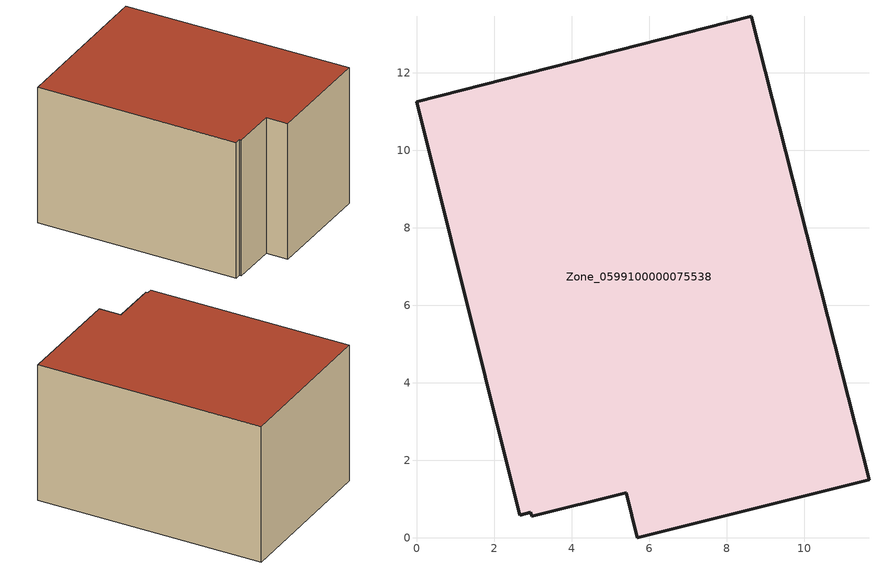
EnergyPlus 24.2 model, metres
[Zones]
Zone_0599100000075538
 floor ground (C_G): 5.41,1.17 2.98,0.56 2.95,0.66 2.67,0.58 0,11.25 8.63,13.46 11.68,1.5 5.7,0 z0
 wall outside (C_F): 5.7,0 11.68,1.5 8.63,13.46 0,11.25 2.67,0.58 2.95,0.66 2.98,0.56 5.41,1.17 5.7,0 z0:7.58
 roof outside (C_R): 2.98,0.56 5.41,1.17 5.7,0 11.68,1.5 8.63,13.46 0,11.25 2.67,0.58 2.95,0.66 z7.58
[BUILDING]
Pand.0599100000075538: North Axis=0; Terrain=City; Loads Convergence Tolerance Value=0.04; Temperature Convergence Tolerance Value=0.4; Solar Distribution=FullExterior; Maximum Number of Warmup Days=25; Minimum Number of Warmup Days=1
[Site:Location]
Rotterdam.The.Hague.AP_ZH_NLD Design_Conditions: Latitude=51.96; Longitude=4.45; Time Zone=1; Elevation=-4.5
[SITE:GROUNDTEMPERATURE:BUILDINGSURFACE]
18, 18, 18, 18, 18, 18, 18, 18, 18, 18, 18, 18
[MATERIAL] Thermal Absorptance=0.9; Solar Absorptance=0.7; Visible Absorptance=0.7
Name | Roughness | Thickness | Conductivity | Density | Specific Heat
G.TC.1965-1974 | MediumSmooth | 0.15 | 0.882353 | 540 | 1210
F.TC.1965-1974 | Rough | 0.3 | 0.697674 | 1920 | 840
R.TC.1965-1974 | MediumRough | 0.2 | 0.232558 | 1500 | 1000
[CONSTRUCTION]
C_G: G.TC.1965-1974
C_F: F.TC.1965-1974
C_R: R.TC.1965-1974
[ZONE]
Zone_0599100000075538: Type=1; Multiplier=1; Ceiling Height=Autocalculate; Volume=Autocalculate; Floor Area=autocalculate; Part of Total Floor Area=Yes
[ZONEINFILTRATION:DESIGNFLOWRATE]
Infil_Zone_0599100000075538: Zone or ZoneList or Space or SpaceList=Zone_0599100000075538; Schedule=AlwaysOn; Design Flow Rate Calculation Method=Flow/Area; Flow Rate per Floor Area=0.003; Constant Term Coefficient=1; Temperature Term Coefficient=0; Velocity Term Coefficient=0; Velocity Squared Term Coefficient=0
[HVACTEMPLATE:ZONE:IDEALLOADSAIRSYSTEM]
Zone_0599100000075538: Maximum Heating Supply Air Temperature=50; Minimum Cooling Supply Air Temperature=13; Maximum Heating Supply Air Humidity Ratio=0.0156; Minimum Cooling Supply Air Humidity Ratio=0.0077; Heating Limit=NoLimit; Cooling Limit=NoLimit; Dehumidification Control Type=ConstantSensibleHeatRatio; Cooling Sensible Heat Ratio=0.7; Dehumidification Setpoint=60; Humidification Control Type=None; Humidification Setpoint=30; Outdoor Air Method=None; Outdoor Air Flow Rate per Person=0.00944; Outdoor Air Flow Rate per Zone Floor Area=0; Outdoor Air Flow Rate per Zone=0; Demand Controlled Ventilation Type=None; Outdoor Air Economizer Type=NoEconomizer; Heat Recovery Type=None; Sensible Heat Recovery Effectiveness=0.7; Latent Heat Recovery Effectiveness=0.65
[ZONECONTROL:THERMOSTAT]
ThermostatControl_Zone_0599100000075538: Zone or ZoneList=Zone_0599100000075538; Control Type Schedule=DualSetpointControlType; Control 1=Thermostat_Zone_0599100000075538; Temperature Difference Between Cutout And Setpoint=0
[THERMOSTATSETPOINT:DUALSETPOINT]
Thermostat_Zone_0599100000075538: Heating Setpoint Temperature Schedule=HeatingSetpoint_Zone_0599100000075538; Cooling Setpoint Temperature Schedule=CoolingSetpoint_Zone_0599100000075538
[SCHEDULE:COMPACT]
HeatingSetpoint_Zone_0599100000075538: Through: 12/31, For: AllDays, Until: 24:00, 21
CoolingSetpoint_Zone_0599100000075538: Through: 12/31, For: AllDays, Until: 24:00, 24
DualSetpointControlType: Through: 12/31, For: AllDays, Until: 24:00, 4
AlwaysOn: Through: 12/31, For: AllDays, Until: 24:00, 1
